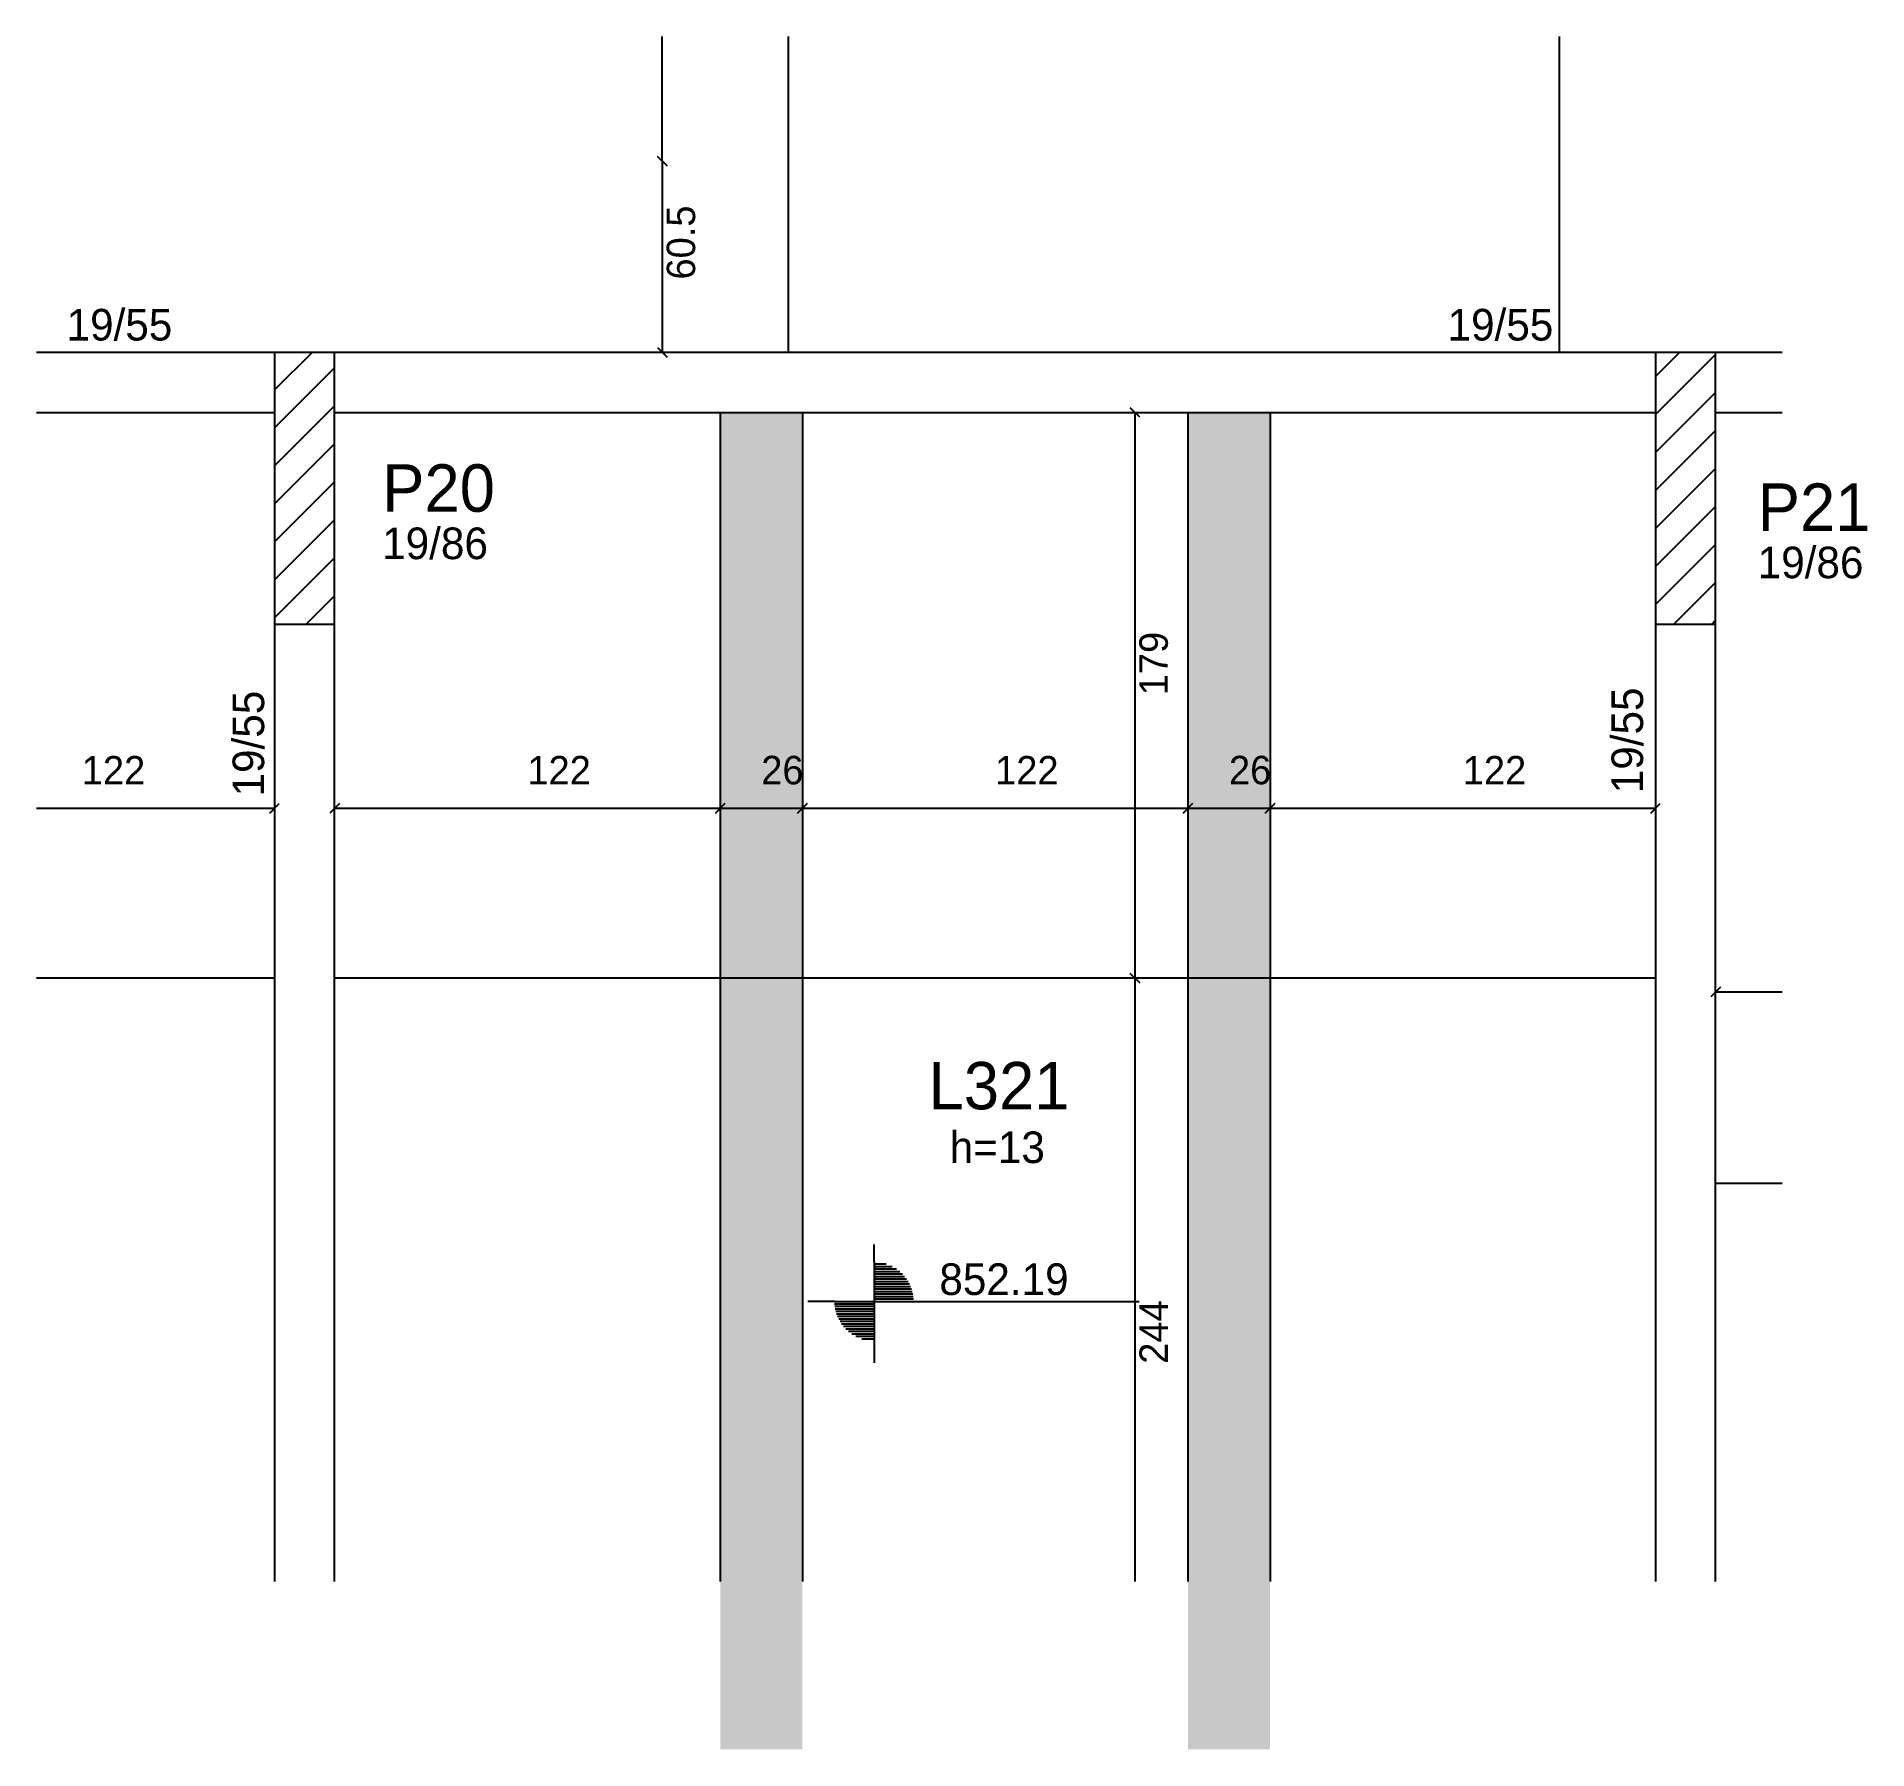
# Model space of a CAD drawing. Header units: metres. Extents: x 3510 to 4089, y 1668 to 2210.
import ezdxf

# ---------------------------------------------------------------- set-up
doc = ezdxf.new("R2010")
doc.units = ezdxf.units.M
for name, color, linetype in [('3', 7, 'Continuous'), ('4', 7, 'Continuous'), ('7', 7, 'Continuous'), ('9', 7, 'Continuous'), ('Hachura', 7, 'Continuous'), ('Painéis', 7, 'Continuous')]:
    doc.layers.add(name, color=color, linetype=linetype)

msp = doc.modelspace()

# ---------------------------------------------------------------- hatches: boundary and pattern name
at = {"layer": '9'}
h = msp.add_hatch(color=7, dxfattribs=at)
h.dxf.hatch_style = 1
h.paths.add_polyline_path([(3604.07, 1890.94), (3604.07, 1890.94), (3604.07, 2090.94), (3604.07, 2090.94), (3604.07, 1890.94)])
at = {"layer": 'Hachura'}
h = msp.add_hatch(color=7, dxfattribs=at)
h.dxf.hatch_style = 1
h.paths.add_polyline_path([(3726.08, 1667.94), (3752.08, 1667.94), (3752.08, 2090.94), (3726.08, 2090.94), (3726.08, 1667.94)])
h = msp.add_hatch(color=7, dxfattribs=at)
h.dxf.hatch_style = 1
h.paths.add_polyline_path([(3874.08, 1667.94), (3900.08, 1667.94), (3900.08, 2090.94), (3874.08, 2090.94), (3874.08, 1667.94)])

# ---------------------------------------------------------------- linework, layer by layer
at = {"layer": '3', "color": 3, "lineweight": 25}
for p, q in [((3585.07, 2098.07), (3596.93, 2109.94)), ((4022.07, 2102.32), (4029.68, 2109.94)), ((4022.07, 2090.3), (4041.07, 2109.3)), ((3585.07, 2086.05), (3604.07, 2105.05)), ((4022.07, 2078.28), (4041.07, 2097.28)), ((3585.07, 2074.03), (3604.07, 2093.03)), ((3585.07, 2062.01), (3604.07, 2081.01)), ((4022.07, 2066.26), (4041.07, 2085.26)), ((3585.07, 2049.99), (3604.07, 2068.99)), ((4022.07, 2054.24), (4041.07, 2073.24)), ((3585.07, 2037.97), (3604.07, 2056.97)), ((4022.07, 2042.22), (4041.07, 2061.22)), ((4022.07, 2030.2), (4041.07, 2049.2)), ((3585.07, 2025.95), (3604.07, 2044.95)), ((4027.83, 2023.94), (4041.07, 2037.18)), ((3595.08, 2023.94), (3604.07, 2032.93)), ((4039.85, 2023.94), (4041.07, 2025.16)), ((3774.78, 1822.15), (3774.78, 1827.65)), ((3774.78, 1822.15), (3774.78, 1797.15)), ((3774.78, 1821.54), (3778.63, 1821.54)), ((3774.78, 1820.75), (3780.53, 1820.75)), ((3774.78, 1819.95), (3781.85, 1819.95)), ((3774.78, 1819.16), (3782.89, 1819.16)), ((3774.78, 1818.37), (3783.73, 1818.37)), ((3774.78, 1817.57), (3784.44, 1817.57)), ((3774.78, 1816.78), (3785.04, 1816.78)), ((3774.78, 1815.99), (3785.55, 1815.99)), ((3774.78, 1815.2), (3785.98, 1815.2)), ((3774.78, 1814.4), (3786.34, 1814.4)), ((3774.78, 1813.61), (3786.63, 1813.61)), ((3762.28, 1809.65), (3753.85, 1809.65)), ((3762.28, 1809.65), (3787.28, 1809.65)), ((3774.78, 1808.85), (3762.28, 1808.85)), ((3774.78, 1808.06), (3762.38, 1808.06)), ((3774.78, 1812.82), (3786.87, 1812.82)), ((3774.78, 1812.02), (3787.05, 1812.02)), ((3774.78, 1811.23), (3787.18, 1811.23)), ((3774.78, 1810.44), (3787.28, 1810.44)), ((3787.28, 1809.65), (3858.7, 1809.65)), ((3774.78, 1807.27), (3762.51, 1807.27)), ((3774.78, 1806.47), (3762.69, 1806.47)), ((3774.78, 1805.68), (3762.92, 1805.68)), ((3774.78, 1804.89), (3763.22, 1804.89)), ((3774.78, 1804.1), (3763.58, 1804.1)), ((3774.78, 1803.3), (3764.01, 1803.3)), ((3774.78, 1802.51), (3764.52, 1802.51)), ((3774.78, 1801.72), (3765.12, 1801.72)), ((3774.78, 1800.92), (3765.82, 1800.92)), ((3774.78, 1800.13), (3766.67, 1800.13)), ((3774.78, 1799.34), (3767.71, 1799.34)), ((3774.78, 1798.55), (3769.03, 1798.55)), ((3774.78, 1797.75), (3770.93, 1797.75)), ((3774.78, 1797.15), (3774.78, 1790.28))]:
    msp.add_line(p, q, dxfattribs=at)
for points in [[(3585.07, 2109.94), (3509.78, 2109.94)], [(4022.07, 2109.94), (3604.07, 2109.94)], [(4062.08, 2109.94), (4041.07, 2109.94)], [(3509.78, 2090.94), (3585.07, 2090.94)], [(3604.07, 2090.94), (4022.07, 2090.94)], [(4041.07, 2090.94), (4062.08, 2090.94)], [(3585.07, 2023.94), (3585.07, 1721.04)], [(3604.07, 1721.04), (3604.07, 2023.94)], [(4022.07, 2023.94), (4022.07, 1721.04)], [(4041.07, 1721.04), (4041.07, 2023.94)]]:
    msp.add_lwpolyline(points, dxfattribs=at)
at = {"layer": '7', "color": 7, "lineweight": 25}
for points in [[(3604.07, 2109.94), (3585.07, 2109.94)], [(3585.07, 2109.94), (3585.07, 2023.94)], [(3604.07, 2023.94), (3604.07, 2109.94)], [(4041.07, 2109.94), (4022.07, 2109.94)], [(4022.07, 2109.94), (4022.07, 2023.94)], [(4041.07, 2023.94), (4041.07, 2109.94)], [(3585.07, 2023.94), (3604.07, 2023.94)], [(4022.07, 2023.94), (4041.07, 2023.94)]]:
    msp.add_lwpolyline(points, dxfattribs=at)
at = {"layer": 'Painéis', "color": 4, "lineweight": 25}
for p, q in [((3707.76, 2170.44), (3707.76, 2209.84)), ((3707.76, 2170.44), (3707.76, 2109.94)), ((3857.33, 2090.94), (3857.33, 1911.94)), ((3509.78, 1965.69), (3585.07, 1965.69)), ((3604.07, 1965.69), (3726.08, 1965.69)), ((3726.08, 1965.69), (3752.08, 1965.69)), ((3752.08, 1965.69), (3874.08, 1965.69)), ((3874.08, 1965.69), (3900.08, 1965.69)), ((3900.08, 1965.69), (4022.07, 1965.69)), ((3857.33, 1911.94), (3857.33, 1721.04)), ((4041.07, 1907.58), (4062.08, 1907.58))]:
    msp.add_line(p, q, dxfattribs=at)
at = {"layer": 'Painéis', "color": 200, "lineweight": 25}
for p, q in [((3747.57, 2209.84), (3747.57, 2109.94)), ((3991.57, 2209.84), (3991.57, 2109.94)), ((3726.08, 2090.94), (3726.08, 1721.04)), ((3752.08, 2090.94), (3752.08, 1721.04)), ((3874.08, 2090.94), (3874.08, 1721.04)), ((3900.08, 2090.94), (3900.08, 1721.04)), ((3584.98, 1911.94), (3509.78, 1911.94)), ((4021.98, 1911.94), (3603.98, 1911.94)), ((4062.08, 1846.94), (4040.98, 1846.94))]:
    msp.add_line(p, q, dxfattribs=at)
at = {"layer": 'Painéis', "color": 0, "lineweight": 25}
for p, q in [((3706.26, 2171.94), (3709.26, 2168.94)), ((3709.26, 2168.94), (3706.26, 2171.94)), ((3706.26, 2111.44), (3709.26, 2108.44)), ((3858.83, 2089.44), (3855.83, 2092.44)), ((3583.57, 1964.19), (3586.57, 1967.19)), ((3605.57, 1967.19), (3602.57, 1964.19)), ((3724.58, 1964.19), (3727.58, 1967.19)), ((3727.58, 1967.19), (3724.58, 1964.19)), ((3750.58, 1964.19), (3753.58, 1967.19)), ((3753.58, 1967.19), (3750.58, 1964.19)), ((3872.58, 1964.19), (3875.58, 1967.19)), ((3875.58, 1967.19), (3872.58, 1964.19)), ((3898.58, 1964.19), (3901.58, 1967.19)), ((3901.58, 1967.19), (3898.58, 1964.19)), ((4020.57, 1964.19), (4023.57, 1967.19)), ((3855.83, 1913.44), (3858.83, 1910.44)), ((3858.83, 1910.44), (3855.83, 1913.44)), ((4042.57, 1909.08), (4039.57, 1906.08))]:
    msp.add_line(p, q, dxfattribs=at)

# ---------------------------------------------------------------- texts
at = {"layer": '3', "color": 3, "lineweight": 25}
for s, p in [('19/55', (3519.26, 2113.69)), ('19/55', (3956.26, 2113.69)), ('19/86', (3619.12, 2044.52)), ('19/86', (4054.39, 2038.47)), ('h=13', (3798.7, 1853.44)), ('852.19', (3795.44, 1811.71))]:
    msp.add_text(s, height=10, dxfattribs=at).set_placement(p)
for p in [(3581.78, 1969.43), (4018.12, 1970.45)]:
    msp.add_text('19/55', height=10, rotation=90, dxfattribs=at).set_placement(p)
at = {"layer": '4', "color": 4, "lineweight": 25}
for s, p in [('P20', (3619.12, 2059.52)), ('P21', (4054.39, 2053.47)), ('L321', (3792.02, 1870.44))]:
    msp.add_text(s, height=15, dxfattribs=at).set_placement(p)
at = {"layer": 'Painéis', "color": 240, "lineweight": 25}
for s, p in [('60.5', (3718.16, 2132.98)), ('179', (3867.73, 2001.44)), ('244', (3867.76, 1789.94))]:
    msp.add_text(s, height=9, rotation=90, dxfattribs=at).set_placement(p)
for s, p in [('122', (3524.07, 1973.24)), ('122', (3665.07, 1973.24)), ('26', (3739.08, 1973.28)), ('122', (3813.08, 1973.24)), ('26', (3887.08, 1973.28)), ('122', (3961.07, 1973.24))]:
    msp.add_text(s, height=9, dxfattribs=at).set_placement(p)

doc.saveas('drawing.dxf')
